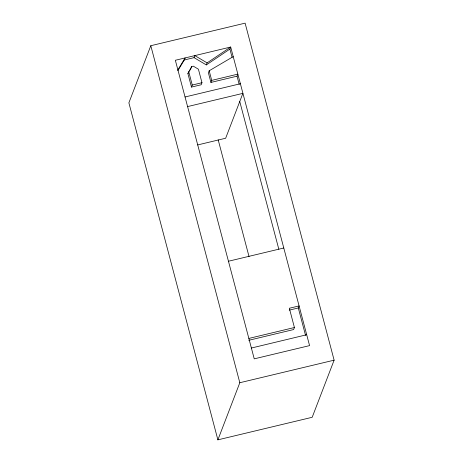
<?xml version="1.0" encoding="UTF-8"?>
<svg xmlns="http://www.w3.org/2000/svg" width="463" height="463" viewBox="0 0 463 463"><rect width="100%" height="100%" fill="white"/><g stroke="black" fill="none" stroke-linecap="round" stroke-linejoin="round"><path stroke-width="0.69" d="M150.805 45.715L128.882 102.832L217.888 439.85L312.195 417.285L334.118 360.168L245.112 23.15L150.805 45.715L239.817 382.727L217.888 439.85M177.827 70.723L184.309 59.982L185.09 57.939L177.89 69.878M187.897 73.559L191.659 66.579L193.331 66.18L198.413 69.195L201.972 82.721L201.191 84.758L191.474 87.085L187.897 73.559L188.644 72.326M194.055 57.649L194.836 55.606L207.106 62.887L230.69 47.029L309.573 345.612L254.239 358.848L175.35 60.271L230.69 47.029L229.903 49.072L206.324 64.924L194.055 57.649L184.309 59.982M190.878 68.622L191.659 66.579M191.474 87.085L192.255 85.042L188.678 71.522M206.324 64.924L207.106 62.887M233.219 56.636L209.183 70.775L208.402 72.818L210.931 82.426L237.039 76.181L237.826 74.138L211.713 80.388L210.931 82.426M305.557 335.409L298.305 307.964L299.092 305.921L289.346 308.254L294.422 327.52L293.635 329.558L248.77 340.293M189.39 71.088L190.507 69.242M192.255 85.042L201.972 82.721M185.05 96.981L240.355 83.751M187.59 106.588L242.884 93.358L225.655 138.24L197.66 144.936M228.45 261.242L283.79 248.006M289.259 310.129L298.305 307.964M248.851 338.424L294.422 327.52M251.38 348.031L306.703 334.743M239.817 382.727L334.118 360.168M239.753 101.519L278.813 249.198M229.903 49.072L232.073 57.308M237.039 76.181L239.209 84.416M209.183 70.775L211.713 80.388M218.183 139.814L249.036 256.589"/></g></svg>
